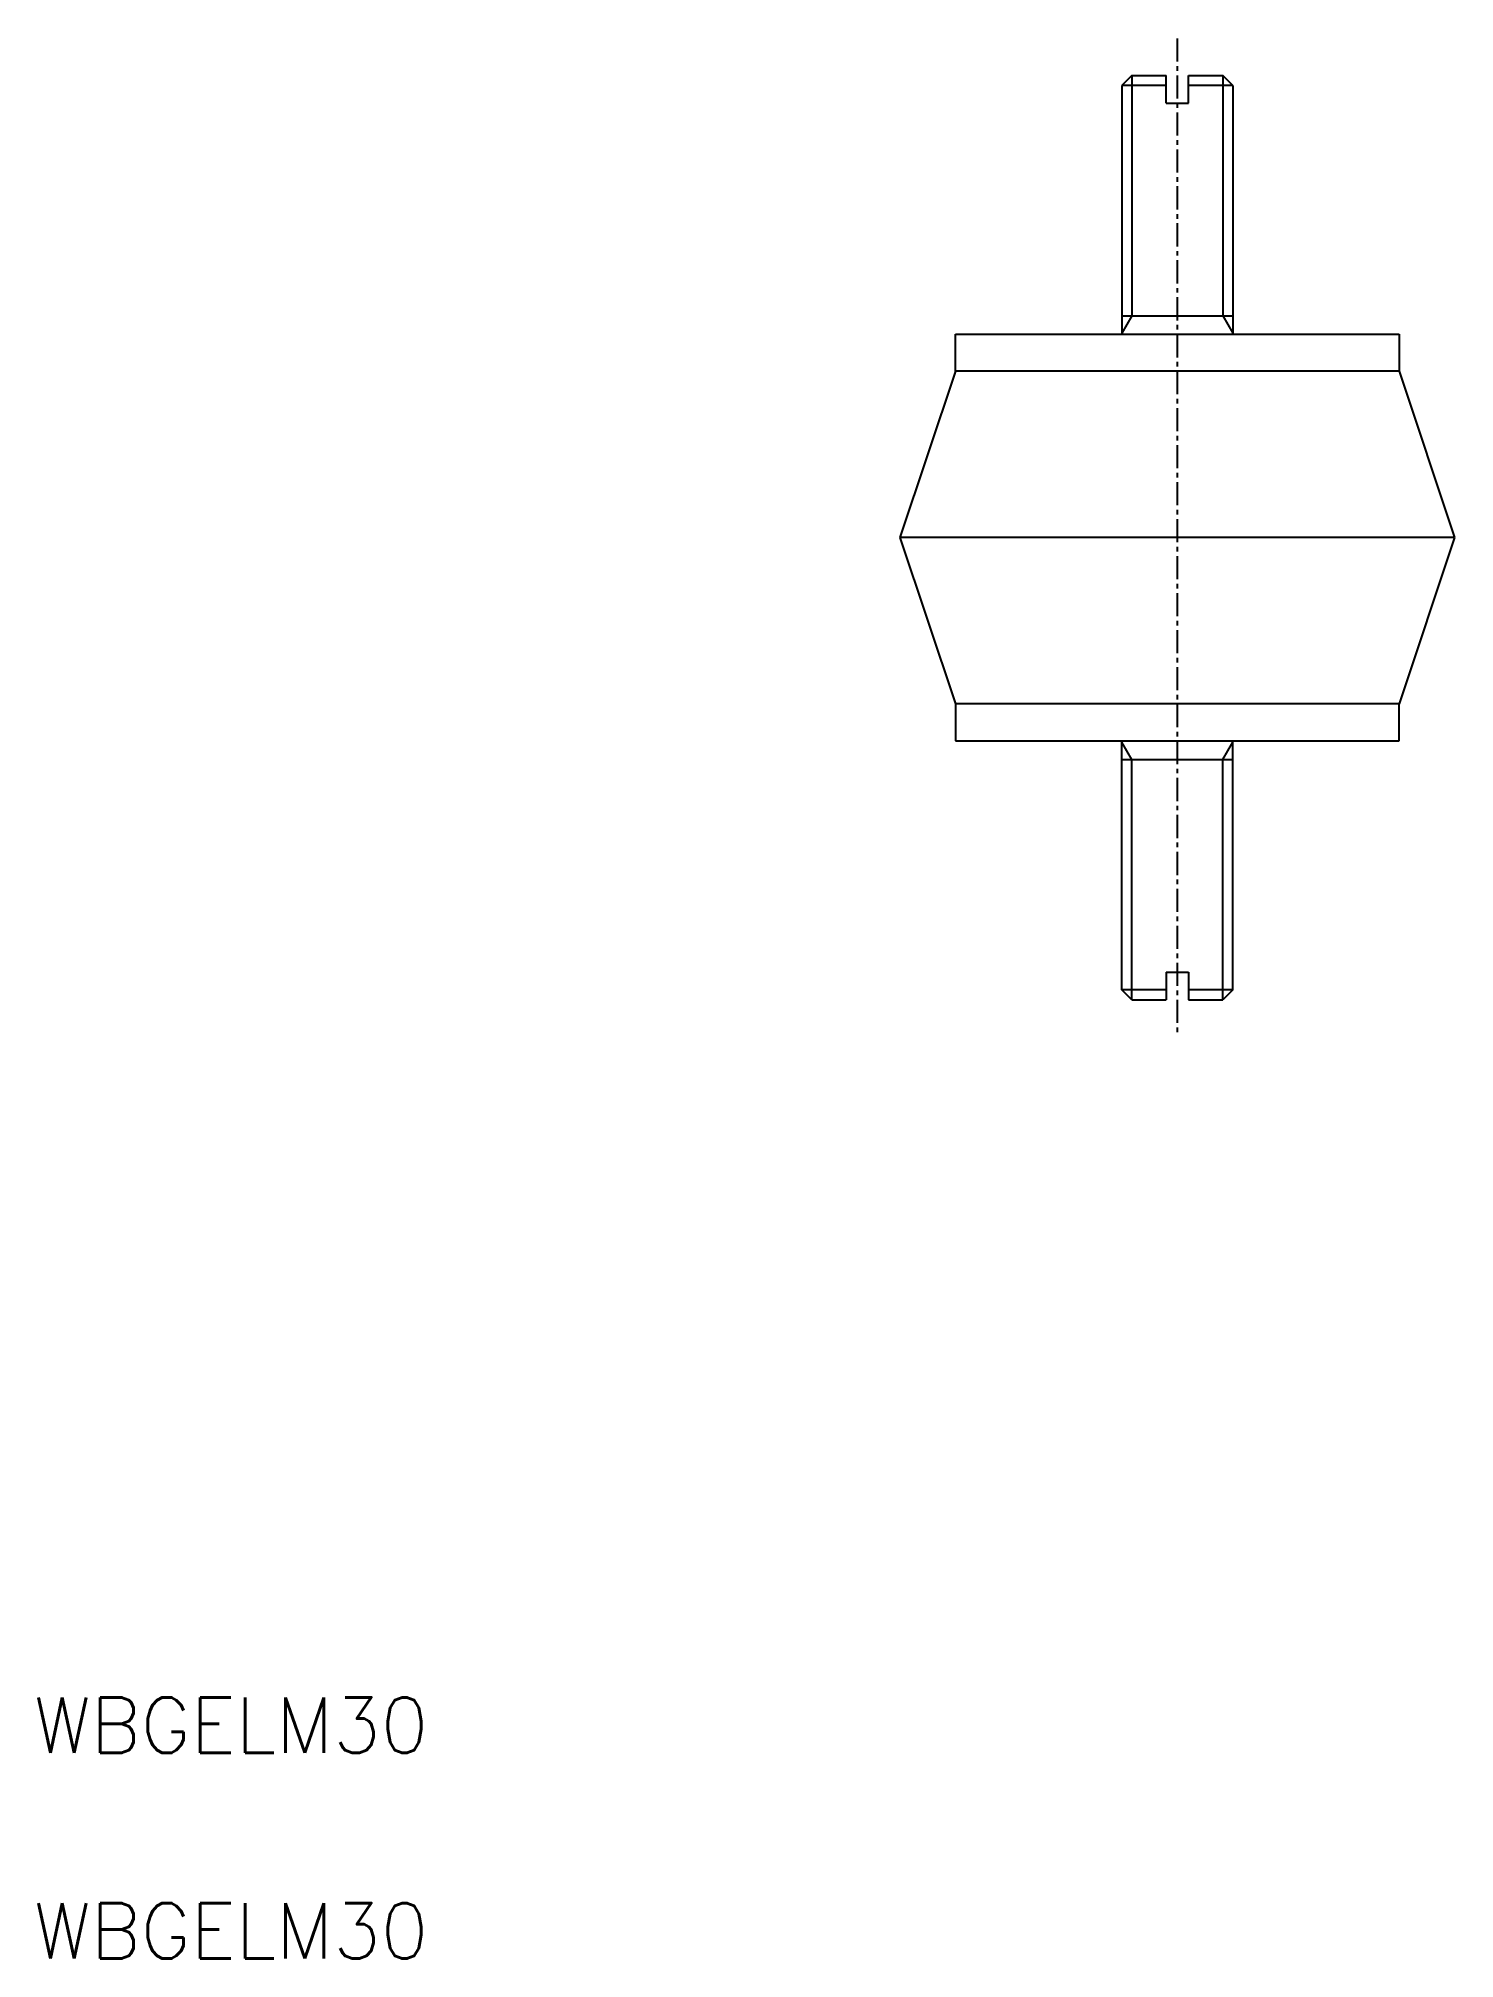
# Model space of a CAD drawing. Extents: x -25 to 52, y 19 to 123.
import ezdxf

# ---------------------------------------------------------------- set-up
doc = ezdxf.new("R2010")
doc.units = 0
doc.linetypes.add('CENTER', pattern=[2, 1.25, -0.25, 0.25, -0.25])
doc.layers.get('0').update_dxf_attribs({"linetype": 'CONTINUOUS'})
doc.layers.add('CENTER', color=1, linetype='CENTER')
doc.styles.get("Standard").update_dxf_attribs({"font": 'txt.shx', "bigfont": 'bigfont.shx'})

msp = doc.modelspace()

# ---------------------------------------------------------------- linework, layer by layer
at = {"color": 7, "linetype": 'CONTINUOUS'}
for p, q in [((34.34, 120.63), (33.8, 120.09)), ((34.34, 120.63), (36.2, 120.63)), ((36.2, 119.13), (36.2, 120.63)), ((37.4, 120.63), (39.26, 120.63)), ((37.4, 119.13), (37.4, 120.63)), ((39.8, 120.09), (39.26, 120.63)), ((33.8, 120.09), (33.8, 106.63)), ((36.2, 120.09), (33.8, 120.09)), ((39.8, 120.09), (37.4, 120.09)), ((39.8, 120.09), (39.8, 106.63)), ((36.2, 119.13), (37.4, 119.13)), ((33.8, 107.63), (39.8, 107.63)), ((24.8, 106.63), (48.8, 106.63)), ((24.8, 104.63), (24.8, 106.63)), ((48.8, 106.63), (48.8, 104.63)), ((24.8, 104.63), (21.8, 95.63)), ((48.8, 104.63), (24.8, 104.63)), ((48.8, 104.63), (51.8, 95.63)), ((51.8, 95.63), (21.8, 95.63)), ((21.8, 95.63), (24.8, 86.63)), ((51.8, 95.63), (48.8, 86.63)), ((48.8, 86.63), (24.8, 86.63)), ((24.8, 86.63), (24.8, 84.63)), ((48.8, 84.63), (48.8, 86.63)), ((24.8, 84.63), (48.8, 84.63)), ((33.8, 71.17), (33.8, 84.63)), ((39.8, 71.17), (39.8, 84.63)), ((33.8, 83.63), (39.8, 83.63)), ((36.2, 72.13), (37.4, 72.13)), ((36.2, 72.13), (36.2, 70.63)), ((37.4, 72.13), (37.4, 70.63)), ((36.2, 71.17), (33.8, 71.17)), ((34.34, 70.63), (33.8, 71.17)), ((34.34, 70.63), (36.2, 70.63)), ((39.8, 71.17), (37.4, 71.17)), ((37.4, 70.63), (39.26, 70.63)), ((39.8, 71.17), (39.26, 70.63))]:
    msp.add_line(p, q, dxfattribs=at)
at = {"color": 3, "linetype": 'CONTINUOUS'}
for p, q in [((34.34, 120.63), (34.34, 107.63)), ((39.26, 120.63), (39.26, 107.63)), ((34.34, 107.63), (33.8, 106.69)), ((39.26, 107.63), (39.8, 106.69)), ((34.34, 83.63), (33.8, 84.57)), ((39.26, 83.63), (39.8, 84.57)), ((34.34, 70.63), (34.34, 83.63)), ((39.26, 70.63), (39.26, 83.63))]:
    msp.add_line(p, q, dxfattribs=at)
at = {"layer": 'CENTER', "color": 1, "linetype": 'CENTER'}
msp.add_line((36.8, 122.63), (36.8, 68.63), dxfattribs=at)

# ---------------------------------------------------------------- texts
at = {"color": 7, "linetype": 'CONTINUOUS'}
for p in [(-25.06, 29.9), (-25.06, 18.77)]:
    msp.add_text('WBGELM30', height=3, dxfattribs=at).set_placement(p)

doc.saveas('drawing.dxf')
